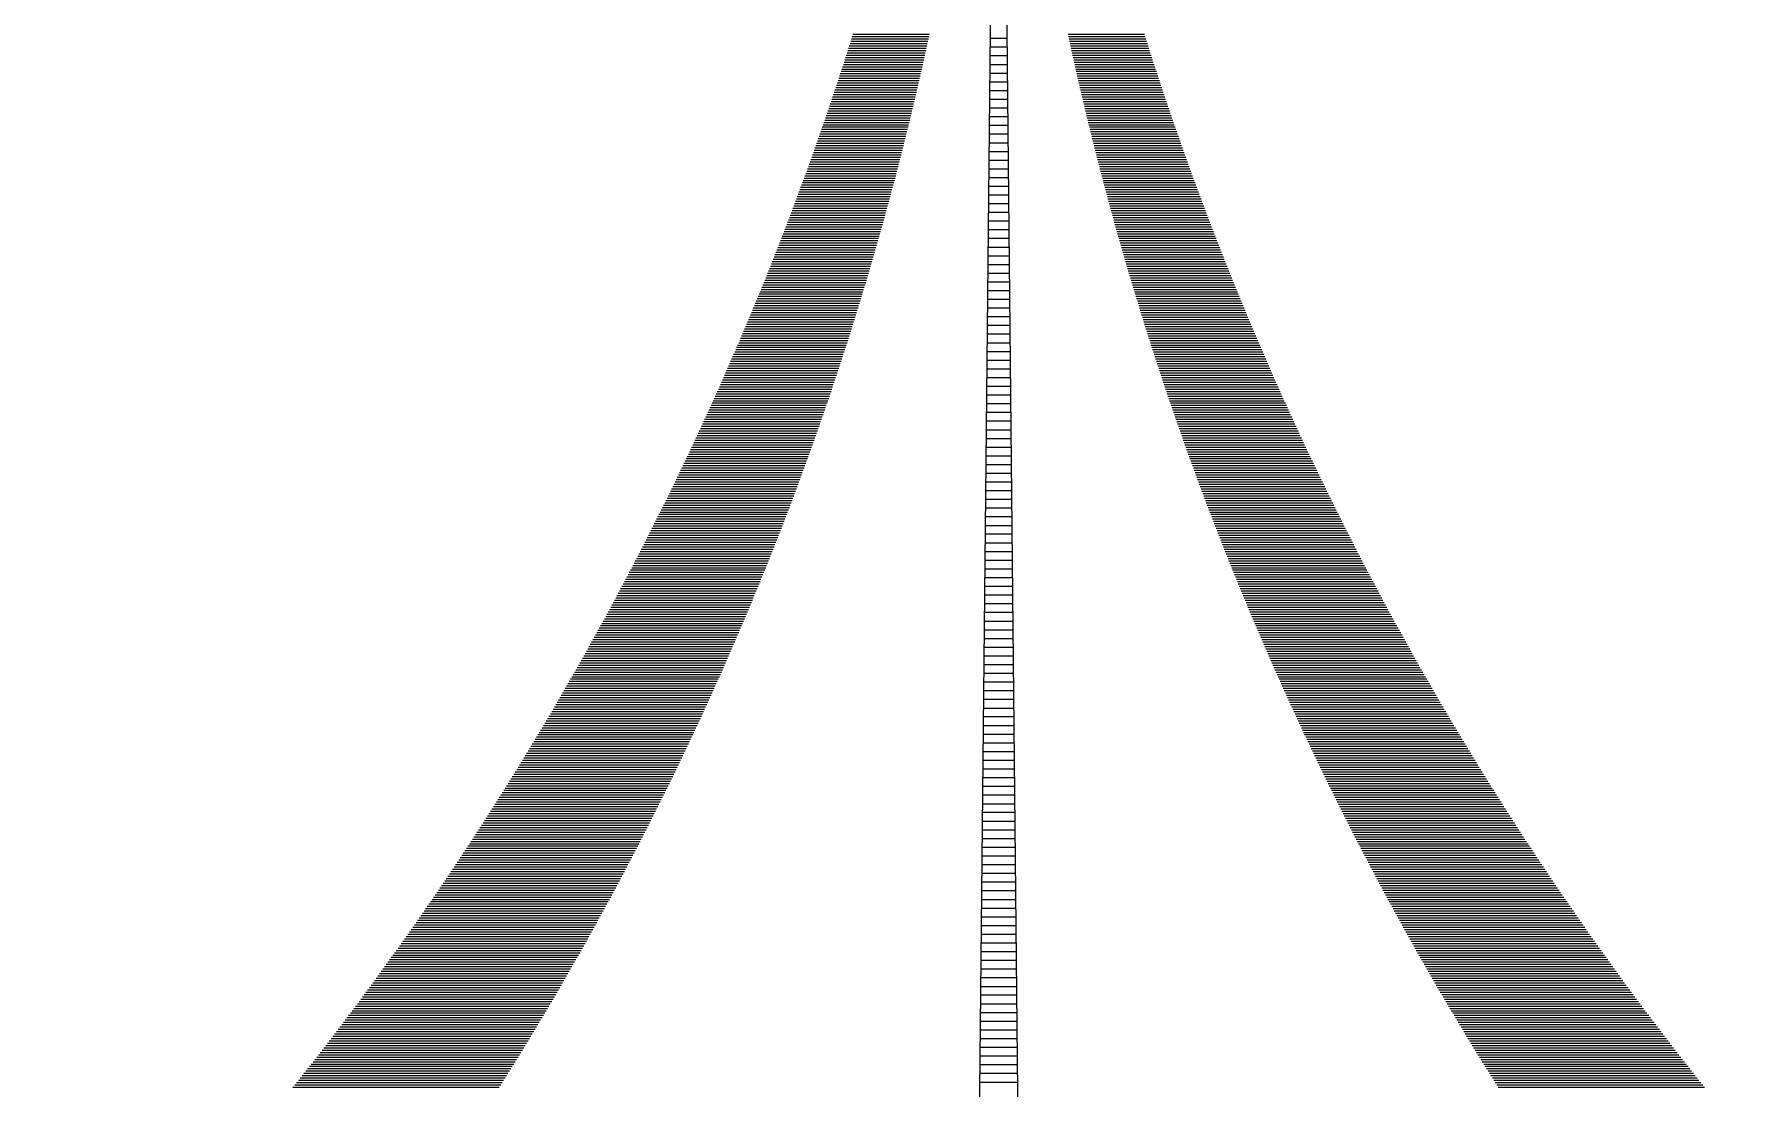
# Model space of a CAD drawing. Header units: metres. Extents: x 196582 to 208442, y 561446 to 572119.
# Drawn here: x 203968.77 to 203987.07, y 565715.09 to 565726.45 of the extents above; entities that cross this region are included whole.
import ezdxf

# ---------------------------------------------------------------- set-up
doc = ezdxf.new("R2010")
doc.units = ezdxf.units.M
doc.header["$MEASUREMENT"] = 0
doc.layers.add('M1202', color=7, linetype='Continuous')
picture_1 = doc.add_image_def('image1.ecw', size_in_pixel=(118525, 46520))

# ---------------------------------------------------------------- blocks, each defined once
blk = doc.blocks.new('*X69')
at = {"color": 0}
for p, q in [((-19.742, -133.925), (-18.918, -133.925)), ((-19.736, -133.95), (-18.911, -133.95)), ((-19.731, -133.975), (-18.903, -133.975)), ((-19.725, -134), (-18.895, -134)), ((-19.72, -134.025), (-18.887, -134.025)), ((-19.715, -134.05), (-18.879, -134.05)), ((-19.709, -134.075), (-18.871, -134.075)), ((-19.704, -134.1), (-18.863, -134.1)), ((-19.698, -134.125), (-18.855, -134.125)), ((-19.692, -134.15), (-18.847, -134.15)), ((-19.687, -134.175), (-18.839, -134.175)), ((-19.681, -134.2), (-18.831, -134.2)), ((-19.676, -134.225), (-18.823, -134.225)), ((-19.67, -134.25), (-18.815, -134.25)), ((-19.665, -134.275), (-18.807, -134.275)), ((-19.659, -134.3), (-18.798, -134.3)), ((-19.653, -134.325), (-18.79, -134.325)), ((-19.648, -134.35), (-18.782, -134.35)), ((-19.642, -134.375), (-18.774, -134.375)), ((-19.636, -134.4), (-18.766, -134.4)), ((-19.63, -134.425), (-18.757, -134.425)), ((-19.625, -134.45), (-18.749, -134.45)), ((-19.619, -134.475), (-18.741, -134.475)), ((-19.613, -134.5), (-18.732, -134.5)), ((-19.607, -134.525), (-18.724, -134.525)), ((-19.601, -134.55), (-18.716, -134.55)), ((-19.595, -134.575), (-18.707, -134.575)), ((-19.59, -134.6), (-18.699, -134.6)), ((-19.584, -134.625), (-18.691, -134.625)), ((-19.578, -134.65), (-18.682, -134.65)), ((-19.572, -134.675), (-18.674, -134.675)), ((-19.566, -134.7), (-18.665, -134.7)), ((-19.56, -134.725), (-18.657, -134.725)), ((-19.554, -134.75), (-18.648, -134.75)), ((-19.548, -134.775), (-18.64, -134.775)), ((-19.542, -134.8), (-18.631, -134.8)), ((-19.536, -134.825), (-18.622, -134.825)), ((-19.53, -134.85), (-18.614, -134.85)), ((-19.524, -134.875), (-18.605, -134.875)), ((-19.518, -134.9), (-18.597, -134.9)), ((-19.511, -134.925), (-18.588, -134.925)), ((-19.505, -134.95), (-18.579, -134.95)), ((-19.499, -134.975), (-18.571, -134.975)), ((-19.493, -135), (-18.562, -135)), ((-19.487, -135.025), (-18.553, -135.025)), ((-19.48, -135.05), (-18.544, -135.05)), ((-19.474, -135.075), (-18.535, -135.075)), ((-19.468, -135.1), (-18.527, -135.1)), ((-19.462, -135.125), (-18.518, -135.125)), ((-19.455, -135.15), (-18.509, -135.15)), ((-19.449, -135.175), (-18.5, -135.175)), ((-19.443, -135.2), (-18.491, -135.2)), ((-19.436, -135.225), (-18.482, -135.225)), ((-19.43, -135.25), (-18.473, -135.25)), ((-19.424, -135.275), (-18.464, -135.275)), ((-19.417, -135.3), (-18.455, -135.3)), ((-19.411, -135.325), (-18.446, -135.325)), ((-19.404, -135.35), (-18.437, -135.35)), ((-19.398, -135.375), (-18.428, -135.375)), ((-19.391, -135.4), (-18.419, -135.4)), ((-19.385, -135.425), (-18.41, -135.425)), ((-19.378, -135.45), (-18.401, -135.45)), ((-19.372, -135.475), (-18.392, -135.475)), ((-19.365, -135.5), (-18.383, -135.5)), ((-19.358, -135.525), (-18.373, -135.525)), ((-19.352, -135.55), (-18.364, -135.55)), ((-19.345, -135.575), (-18.355, -135.575)), ((-19.338, -135.6), (-18.346, -135.6)), ((-19.332, -135.625), (-18.336, -135.625)), ((-19.325, -135.65), (-18.327, -135.65)), ((-19.318, -135.675), (-18.318, -135.675)), ((-19.312, -135.7), (-18.308, -135.7)), ((-19.305, -135.725), (-18.299, -135.725)), ((-19.298, -135.75), (-18.29, -135.75)), ((-19.291, -135.775), (-18.28, -135.775)), ((-19.284, -135.8), (-18.271, -135.8)), ((-19.278, -135.825), (-18.261, -135.825)), ((-19.271, -135.85), (-18.252, -135.85)), ((-19.264, -135.875), (-18.243, -135.875)), ((-19.257, -135.9), (-18.233, -135.9)), ((-19.25, -135.925), (-18.223, -135.925)), ((-19.243, -135.95), (-18.214, -135.95)), ((-19.236, -135.975), (-18.204, -135.975)), ((-19.229, -136), (-18.195, -136)), ((-19.222, -136.025), (-18.185, -136.025)), ((-19.215, -136.05), (-18.176, -136.05)), ((-19.208, -136.075), (-18.166, -136.075)), ((-19.201, -136.1), (-18.156, -136.1)), ((-19.194, -136.125), (-18.146, -136.125)), ((-19.187, -136.15), (-18.137, -136.15)), ((-19.18, -136.175), (-18.127, -136.175)), ((-19.173, -136.2), (-18.117, -136.2)), ((-19.165, -136.225), (-18.107, -136.225)), ((-19.158, -136.25), (-18.098, -136.25)), ((-19.151, -136.275), (-18.088, -136.275)), ((-19.144, -136.3), (-18.078, -136.3)), ((-19.137, -136.325), (-18.068, -136.325)), ((-19.129, -136.35), (-18.058, -136.35)), ((-19.122, -136.375), (-18.048, -136.375)), ((-19.115, -136.4), (-18.038, -136.4)), ((-19.107, -136.425), (-18.028, -136.425)), ((-19.1, -136.45), (-18.018, -136.45)), ((-19.093, -136.475), (-18.008, -136.475)), ((-19.085, -136.5), (-17.998, -136.5)), ((-19.078, -136.525), (-17.988, -136.525)), ((-19.07, -136.55), (-17.978, -136.55)), ((-19.063, -136.575), (-17.968, -136.575)), ((-19.056, -136.6), (-17.958, -136.6)), ((-19.048, -136.625), (-17.948, -136.625)), ((-19.041, -136.65), (-17.937, -136.65)), ((-19.033, -136.675), (-17.927, -136.675)), ((-19.026, -136.7), (-17.917, -136.7)), ((-19.018, -136.725), (-17.907, -136.725)), ((-19.01, -136.75), (-17.897, -136.75)), ((-19.003, -136.775), (-17.886, -136.775)), ((-18.995, -136.8), (-17.876, -136.8)), ((-18.987, -136.825), (-17.866, -136.825)), ((-18.98, -136.85), (-17.855, -136.85)), ((-18.972, -136.875), (-17.845, -136.875)), ((-18.964, -136.9), (-17.834, -136.9)), ((-18.957, -136.925), (-17.824, -136.925)), ((-18.949, -136.95), (-17.814, -136.95)), ((-18.941, -136.975), (-17.803, -136.975)), ((-18.933, -137), (-17.793, -137)), ((-18.926, -137.025), (-17.782, -137.025)), ((-18.918, -137.05), (-17.772, -137.05)), ((-18.91, -137.075), (-17.761, -137.075)), ((-18.902, -137.1), (-17.75, -137.1)), ((-18.894, -137.125), (-17.74, -137.125)), ((-18.886, -137.15), (-17.729, -137.15)), ((-18.878, -137.175), (-17.719, -137.175)), ((-18.87, -137.2), (-17.708, -137.2)), ((-18.862, -137.225), (-17.697, -137.225)), ((-18.854, -137.25), (-17.686, -137.25)), ((-18.846, -137.275), (-17.676, -137.275)), ((-18.838, -137.3), (-17.665, -137.3)), ((-18.83, -137.325), (-17.654, -137.325)), ((-18.822, -137.35), (-17.643, -137.35)), ((-18.814, -137.375), (-17.633, -137.375)), ((-18.806, -137.4), (-17.622, -137.4)), ((-18.798, -137.425), (-17.611, -137.425)), ((-18.79, -137.45), (-17.6, -137.45)), ((-18.781, -137.475), (-17.589, -137.475)), ((-18.773, -137.5), (-17.578, -137.5)), ((-18.765, -137.525), (-17.567, -137.525)), ((-18.757, -137.55), (-17.556, -137.55)), ((-18.748, -137.575), (-17.545, -137.575)), ((-18.74, -137.6), (-17.534, -137.6)), ((-18.732, -137.625), (-17.523, -137.625)), ((-18.724, -137.65), (-17.512, -137.65)), ((-18.715, -137.675), (-17.501, -137.675)), ((-18.707, -137.7), (-17.49, -137.7)), ((-18.698, -137.725), (-17.478, -137.725)), ((-18.69, -137.75), (-17.467, -137.75)), ((-18.682, -137.775), (-17.456, -137.775)), ((-18.673, -137.8), (-17.445, -137.8)), ((-18.665, -137.825), (-17.434, -137.825)), ((-18.656, -137.85), (-17.422, -137.85)), ((-18.648, -137.875), (-17.411, -137.875)), ((-18.639, -137.9), (-17.4, -137.9)), ((-18.631, -137.925), (-17.388, -137.925)), ((-18.622, -137.95), (-17.377, -137.95)), ((-18.613, -137.975), (-17.366, -137.975)), ((-18.605, -138), (-17.354, -138)), ((-18.596, -138.025), (-17.343, -138.025)), ((-18.587, -138.05), (-17.331, -138.05)), ((-18.579, -138.075), (-17.32, -138.075)), ((-18.57, -138.1), (-17.308, -138.1)), ((-18.561, -138.125), (-17.297, -138.125)), ((-18.553, -138.15), (-17.285, -138.15)), ((-18.544, -138.175), (-17.273, -138.175)), ((-18.535, -138.2), (-17.262, -138.2)), ((-18.526, -138.225), (-17.25, -138.225)), ((-18.517, -138.25), (-17.239, -138.25)), ((-18.508, -138.275), (-17.227, -138.275)), ((-18.5, -138.3), (-17.215, -138.3)), ((-18.491, -138.325), (-17.203, -138.325)), ((-18.482, -138.35), (-17.192, -138.35)), ((-18.473, -138.375), (-17.18, -138.375)), ((-18.464, -138.4), (-17.168, -138.4)), ((-18.455, -138.425), (-17.156, -138.425)), ((-18.446, -138.45), (-17.144, -138.45)), ((-18.437, -138.475), (-17.133, -138.475)), ((-18.428, -138.5), (-17.121, -138.5)), ((-18.419, -138.525), (-17.109, -138.525)), ((-18.41, -138.55), (-17.097, -138.55)), ((-18.4, -138.575), (-17.085, -138.575)), ((-18.391, -138.6), (-17.073, -138.6)), ((-18.382, -138.625), (-17.061, -138.625)), ((-18.373, -138.65), (-17.049, -138.65)), ((-18.364, -138.675), (-17.037, -138.675)), ((-18.355, -138.7), (-17.025, -138.7)), ((-18.345, -138.725), (-17.013, -138.725)), ((-18.336, -138.75), (-17, -138.75)), ((-18.327, -138.775), (-16.988, -138.775)), ((-18.317, -138.8), (-16.976, -138.8)), ((-18.308, -138.825), (-16.964, -138.825)), ((-18.299, -138.85), (-16.952, -138.85)), ((-18.289, -138.875), (-16.939, -138.875)), ((-18.28, -138.9), (-16.927, -138.9)), ((-18.271, -138.925), (-16.915, -138.925)), ((-18.261, -138.95), (-16.902, -138.95)), ((-18.252, -138.975), (-16.89, -138.975)), ((-18.242, -139), (-16.878, -139)), ((-18.233, -139.025), (-16.865, -139.025)), ((-18.223, -139.05), (-16.853, -139.05)), ((-18.214, -139.075), (-16.84, -139.075)), ((-18.204, -139.1), (-16.828, -139.1)), ((-18.194, -139.125), (-16.815, -139.125)), ((-18.185, -139.15), (-16.803, -139.15)), ((-18.175, -139.175), (-16.79, -139.175)), ((-18.166, -139.2), (-16.778, -139.2)), ((-18.156, -139.225), (-16.765, -139.225)), ((-18.146, -139.25), (-16.752, -139.25)), ((-18.136, -139.275), (-16.74, -139.275)), ((-18.127, -139.3), (-16.727, -139.3)), ((-18.117, -139.325), (-16.714, -139.325)), ((-18.107, -139.35), (-16.702, -139.35)), ((-18.097, -139.375), (-16.689, -139.375)), ((-18.087, -139.4), (-16.676, -139.4)), ((-18.078, -139.425), (-16.663, -139.425)), ((-18.068, -139.45), (-16.65, -139.45)), ((-18.058, -139.475), (-16.637, -139.475)), ((-18.048, -139.5), (-16.625, -139.5)), ((-18.038, -139.525), (-16.612, -139.525)), ((-18.028, -139.55), (-16.599, -139.55)), ((-18.018, -139.575), (-16.586, -139.575)), ((-18.008, -139.6), (-16.573, -139.6)), ((-17.998, -139.625), (-16.56, -139.625)), ((-17.988, -139.65), (-16.547, -139.65)), ((-17.978, -139.675), (-16.534, -139.675)), ((-17.968, -139.7), (-16.521, -139.7)), ((-17.958, -139.725), (-16.507, -139.725)), ((-17.947, -139.75), (-16.494, -139.75)), ((-17.937, -139.775), (-16.481, -139.775)), ((-17.927, -139.8), (-16.468, -139.8)), ((-17.917, -139.825), (-16.455, -139.825)), ((-17.907, -139.85), (-16.441, -139.85)), ((-17.896, -139.875), (-16.428, -139.875)), ((-17.886, -139.9), (-16.415, -139.9)), ((-17.876, -139.925), (-16.401, -139.925)), ((-17.865, -139.95), (-16.388, -139.95)), ((-17.855, -139.975), (-16.375, -139.975)), ((-17.845, -140), (-16.361, -140)), ((-17.834, -140.025), (-16.348, -140.025)), ((-17.824, -140.05), (-16.334, -140.05)), ((-17.813, -140.075), (-16.321, -140.075)), ((-17.803, -140.1), (-16.307, -140.1)), ((-17.792, -140.125), (-16.294, -140.125)), ((-17.782, -140.15), (-16.28, -140.15)), ((-17.771, -140.175), (-16.267, -140.175)), ((-17.761, -140.2), (-16.253, -140.2)), ((-17.75, -140.225), (-16.24, -140.225)), ((-17.74, -140.25), (-16.226, -140.25)), ((-17.729, -140.275), (-16.212, -140.275)), ((-17.718, -140.3), (-16.198, -140.3)), ((-17.708, -140.325), (-16.185, -140.325)), ((-17.697, -140.35), (-16.171, -140.35)), ((-17.686, -140.375), (-16.157, -140.375)), ((-17.676, -140.4), (-16.143, -140.4)), ((-17.665, -140.425), (-16.129, -140.425)), ((-17.654, -140.45), (-16.116, -140.45)), ((-17.643, -140.475), (-16.102, -140.475)), ((-17.632, -140.5), (-16.088, -140.5)), ((-17.622, -140.525), (-16.074, -140.525)), ((-17.611, -140.55), (-16.06, -140.55)), ((-17.6, -140.575), (-16.046, -140.575)), ((-17.589, -140.6), (-16.032, -140.6)), ((-17.578, -140.625), (-16.018, -140.625)), ((-17.567, -140.65), (-16.004, -140.65)), ((-17.556, -140.675), (-15.989, -140.675)), ((-17.545, -140.7), (-15.975, -140.7)), ((-17.534, -140.725), (-15.961, -140.725)), ((-17.523, -140.75), (-15.947, -140.75)), ((-17.512, -140.775), (-15.933, -140.775)), ((-17.501, -140.8), (-15.918, -140.8)), ((-17.489, -140.825), (-15.904, -140.825)), ((-17.478, -140.85), (-15.89, -140.85)), ((-17.467, -140.875), (-15.875, -140.875)), ((-17.456, -140.9), (-15.861, -140.9)), ((-17.445, -140.925), (-15.847, -140.925)), ((-17.433, -140.95), (-15.832, -140.95)), ((-17.422, -140.975), (-15.818, -140.975)), ((-17.411, -141), (-15.803, -141)), ((-17.399, -141.025), (-15.789, -141.025)), ((-17.388, -141.05), (-15.774, -141.05)), ((-17.377, -141.075), (-15.76, -141.075)), ((-17.365, -141.1), (-15.745, -141.1)), ((-17.354, -141.125), (-15.731, -141.125)), ((-17.343, -141.15), (-15.716, -141.15)), ((-17.331, -141.175), (-15.701, -141.175)), ((-17.32, -141.2), (-15.687, -141.2)), ((-17.308, -141.225), (-15.672, -141.225)), ((-17.296, -141.25), (-15.657, -141.25)), ((-17.285, -141.275), (-15.642, -141.275)), ((-17.273, -141.3), (-15.627, -141.3)), ((-17.262, -141.325), (-15.613, -141.325)), ((-17.25, -141.35), (-15.598, -141.35)), ((-17.238, -141.375), (-15.583, -141.375)), ((-17.227, -141.4), (-15.568, -141.4)), ((-17.215, -141.425), (-15.553, -141.425)), ((-17.203, -141.45), (-15.538, -141.45)), ((-17.192, -141.475), (-15.523, -141.475)), ((-17.18, -141.5), (-15.508, -141.5)), ((-17.168, -141.525), (-15.493, -141.525)), ((-17.156, -141.55), (-15.478, -141.55)), ((-17.144, -141.575), (-15.463, -141.575)), ((-17.132, -141.6), (-15.448, -141.6)), ((-17.121, -141.625), (-15.432, -141.625)), ((-17.109, -141.65), (-15.417, -141.65)), ((-17.097, -141.675), (-15.402, -141.675)), ((-17.085, -141.7), (-15.387, -141.7)), ((-17.073, -141.725), (-15.371, -141.725)), ((-17.061, -141.75), (-15.356, -141.75)), ((-17.049, -141.775), (-15.341, -141.775)), ((-17.037, -141.8), (-15.325, -141.8)), ((-17.024, -141.825), (-15.31, -141.825)), ((-17.012, -141.85), (-15.295, -141.85)), ((-17, -141.875), (-15.279, -141.875)), ((-16.988, -141.9), (-15.264, -141.9)), ((-16.976, -141.925), (-15.248, -141.925)), ((-16.964, -141.95), (-15.232, -141.95)), ((-16.951, -141.975), (-15.217, -141.975)), ((-16.939, -142), (-15.201, -142)), ((-16.927, -142.025), (-15.186, -142.025)), ((-16.915, -142.05), (-15.17, -142.05)), ((-16.902, -142.075), (-15.154, -142.075)), ((-16.89, -142.1), (-15.139, -142.1)), ((-16.877, -142.125), (-15.123, -142.125)), ((-16.865, -142.15), (-15.107, -142.15)), ((-16.853, -142.175), (-15.091, -142.175)), ((-16.84, -142.2), (-15.075, -142.2)), ((-16.828, -142.225), (-15.059, -142.225)), ((-16.815, -142.25), (-15.044, -142.25)), ((-16.803, -142.275), (-15.028, -142.275)), ((-16.79, -142.3), (-15.012, -142.3)), ((-16.777, -142.325), (-14.996, -142.325)), ((-16.765, -142.35), (-14.98, -142.35)), ((-16.752, -142.375), (-14.964, -142.375)), ((-16.739, -142.4), (-14.947, -142.4)), ((-16.727, -142.425), (-14.931, -142.425)), ((-16.714, -142.45), (-14.915, -142.45)), ((-16.701, -142.475), (-14.899, -142.475)), ((-16.689, -142.5), (-14.883, -142.5)), ((-16.676, -142.525), (-14.867, -142.525)), ((-16.663, -142.55), (-14.85, -142.55)), ((-16.65, -142.575), (-14.834, -142.575)), ((-16.637, -142.6), (-14.818, -142.6)), ((-16.624, -142.625), (-14.801, -142.625)), ((-16.611, -142.65), (-14.785, -142.65)), ((-16.598, -142.675), (-14.769, -142.675)), ((-16.586, -142.7), (-14.752, -142.7)), ((-16.573, -142.725), (-14.736, -142.725)), ((-16.56, -142.75), (-14.719, -142.75)), ((-16.546, -142.775), (-14.703, -142.775)), ((-16.533, -142.8), (-14.686, -142.8)), ((-16.52, -142.825), (-14.669, -142.825)), ((-16.507, -142.85), (-14.653, -142.85)), ((-16.494, -142.875), (-14.636, -142.875)), ((-16.481, -142.9), (-14.619, -142.9)), ((-16.468, -142.925), (-14.603, -142.925)), ((-16.454, -142.95), (-14.586, -142.95)), ((-16.441, -142.975), (-14.569, -142.975)), ((-16.428, -143), (-14.552, -143)), ((-16.415, -143.025), (-14.535, -143.025)), ((-16.401, -143.05), (-14.519, -143.05)), ((-16.388, -143.075), (-14.502, -143.075)), ((-16.375, -143.1), (-14.485, -143.1)), ((-16.361, -143.125), (-14.468, -143.125)), ((-16.348, -143.15), (-14.451, -143.15)), ((-16.334, -143.175), (-14.434, -143.175)), ((-16.321, -143.2), (-14.417, -143.2)), ((-16.307, -143.225), (-14.4, -143.225)), ((-16.294, -143.25), (-14.382, -143.25)), ((-16.28, -143.275), (-14.365, -143.275)), ((-16.267, -143.3), (-14.348, -143.3)), ((-16.253, -143.325), (-14.331, -143.325)), ((-16.239, -143.35), (-14.314, -143.35)), ((-16.226, -143.375), (-14.296, -143.375)), ((-16.212, -143.4), (-14.279, -143.4)), ((-16.198, -143.425), (-14.262, -143.425)), ((-16.184, -143.45), (-14.244, -143.45)), ((-16.171, -143.475), (-14.227, -143.475)), ((-16.157, -143.5), (-14.209, -143.5)), ((-16.143, -143.525), (-14.192, -143.525)), ((-16.129, -143.55), (-14.174, -143.55)), ((-16.115, -143.575), (-14.157, -143.575)), ((-16.101, -143.6), (-14.139, -143.6)), ((-16.087, -143.625), (-14.122, -143.625)), ((-16.073, -143.65), (-14.104, -143.65)), ((-16.059, -143.675), (-14.086, -143.675)), ((-16.045, -143.7), (-14.069, -143.7)), ((-16.031, -143.725), (-14.051, -143.725)), ((-16.017, -143.75), (-14.033, -143.75)), ((-16.003, -143.775), (-14.015, -143.775)), ((-15.989, -143.8), (-13.997, -143.8)), ((-15.975, -143.825), (-13.979, -143.825)), ((-15.961, -143.85), (-13.962, -143.85)), ((-15.947, -143.875), (-13.944, -143.875)), ((-15.932, -143.9), (-13.926, -143.9)), ((-15.918, -143.925), (-13.908, -143.925)), ((-15.904, -143.95), (-13.89, -143.95)), ((-15.889, -143.975), (-13.871, -143.975)), ((-15.875, -144), (-13.853, -144)), ((-15.861, -144.025), (-13.835, -144.025)), ((-15.846, -144.05), (-13.817, -144.05)), ((-15.832, -144.075), (-13.799, -144.075)), ((-15.817, -144.1), (-13.781, -144.1)), ((-15.803, -144.125), (-13.762, -144.125)), ((-15.788, -144.15), (-13.744, -144.15)), ((-15.774, -144.175), (-13.726, -144.175)), ((-15.759, -144.2), (-13.707, -144.2)), ((-15.745, -144.225), (-13.689, -144.225)), ((-15.73, -144.25), (-13.67, -144.25)), ((-15.715, -144.275), (-13.652, -144.275)), ((-15.701, -144.3), (-13.633, -144.3)), ((-15.686, -144.325), (-13.615, -144.325)), ((-15.671, -144.35), (-13.596, -144.35)), ((-15.657, -144.375), (-13.578, -144.375)), ((-15.642, -144.4), (-13.559, -144.4)), ((-15.627, -144.425), (-13.54, -144.425)), ((-15.612, -144.45), (-13.521, -144.45)), ((-15.597, -144.475), (-13.503, -144.475)), ((-15.582, -144.5), (-13.484, -144.5)), ((-15.567, -144.525), (-13.465, -144.525)), ((-15.553, -144.55), (-13.446, -144.55)), ((-15.538, -144.575), (-13.427, -144.575)), ((-15.523, -144.6), (-13.408, -144.6)), ((-15.507, -144.625), (-13.389, -144.625)), ((-15.492, -144.65), (-13.37, -144.65)), ((-15.477, -144.675), (-13.351, -144.675)), ((-15.462, -144.7), (-13.332, -144.7)), ((-15.447, -144.725), (-13.313, -144.725)), ((-15.432, -144.75), (-13.294, -144.75)), ((-15.417, -144.775), (-13.275, -144.775)), ((-15.401, -144.8), (-13.256, -144.8)), ((-15.386, -144.825), (-13.236, -144.825)), ((-15.371, -144.85), (-13.217, -144.85)), ((-15.355, -144.875), (-13.198, -144.875)), ((-15.34, -144.9), (-13.178, -144.9)), ((-15.325, -144.925), (-13.159, -144.925)), ((-15.309, -144.95), (-13.139, -144.95)), ((-15.294, -144.975), (-13.12, -144.975)), ((-15.278, -145), (-13.1, -145)), ((-15.263, -145.025), (-13.081, -145.025)), ((-15.247, -145.05), (-13.061, -145.05)), ((-15.232, -145.075), (-13.042, -145.075)), ((-15.216, -145.1), (-13.022, -145.1)), ((-15.201, -145.125), (-13.002, -145.125)), ((-15.185, -145.15), (-12.983, -145.15)), ((-15.169, -145.175), (-12.963, -145.175)), ((-15.154, -145.2), (-12.943, -145.2)), ((-15.138, -145.225), (-12.923, -145.225)), ((-15.122, -145.25), (-12.903, -145.25)), ((-15.106, -145.275), (-12.883, -145.275))]:
    blk.add_line(p, q, dxfattribs=at)
blk = doc.blocks.new('*X70')
at = {"color": 0}
for p, q in [((-22.083, -134), (-21.252, -134)), ((-22.075, -133.975), (-21.247, -133.975)), ((-22.067, -133.95), (-21.241, -133.95)), ((-22.059, -133.925), (-21.236, -133.925)), ((-22.147, -134.2), (-21.296, -134.2)), ((-22.139, -134.175), (-21.291, -134.175)), ((-22.131, -134.15), (-21.285, -134.15)), ((-22.123, -134.125), (-21.28, -134.125)), ((-22.115, -134.1), (-21.274, -134.1)), ((-22.107, -134.075), (-21.269, -134.075)), ((-22.099, -134.05), (-21.263, -134.05)), ((-22.091, -134.025), (-21.258, -134.025)), ((-22.204, -134.375), (-21.336, -134.375)), ((-22.196, -134.35), (-21.33, -134.35)), ((-22.187, -134.325), (-21.324, -134.325)), ((-22.179, -134.3), (-21.319, -134.3)), ((-22.171, -134.275), (-21.313, -134.275)), ((-22.163, -134.25), (-21.307, -134.25)), ((-22.155, -134.225), (-21.302, -134.225)), ((-22.262, -134.55), (-21.376, -134.55)), ((-22.253, -134.525), (-21.37, -134.525)), ((-22.245, -134.5), (-21.365, -134.5)), ((-22.237, -134.475), (-21.359, -134.475)), ((-22.228, -134.45), (-21.353, -134.45)), ((-22.22, -134.425), (-21.347, -134.425)), ((-22.212, -134.4), (-21.341, -134.4)), ((-22.329, -134.75), (-21.424, -134.75)), ((-22.321, -134.725), (-21.418, -134.725)), ((-22.312, -134.7), (-21.412, -134.7)), ((-22.304, -134.675), (-21.406, -134.675)), ((-22.295, -134.65), (-21.4, -134.65)), ((-22.287, -134.625), (-21.394, -134.625)), ((-22.279, -134.6), (-21.388, -134.6)), ((-22.27, -134.575), (-21.382, -134.575)), ((-22.39, -134.925), (-21.466, -134.925)), ((-22.381, -134.9), (-21.46, -134.9)), ((-22.372, -134.875), (-21.454, -134.875)), ((-22.364, -134.85), (-21.448, -134.85)), ((-22.355, -134.825), (-21.442, -134.825)), ((-22.347, -134.8), (-21.436, -134.8)), ((-22.338, -134.775), (-21.43, -134.775)), ((-22.451, -135.1), (-21.51, -135.1)), ((-22.442, -135.075), (-21.503, -135.075)), ((-22.433, -135.05), (-21.497, -135.05)), ((-22.425, -135.025), (-21.491, -135.025)), ((-22.416, -135), (-21.485, -135)), ((-22.407, -134.975), (-21.478, -134.975)), ((-22.398, -134.95), (-21.472, -134.95)), ((-22.522, -135.3), (-21.56, -135.3)), ((-22.513, -135.275), (-21.554, -135.275)), ((-22.504, -135.25), (-21.548, -135.25)), ((-22.495, -135.225), (-21.541, -135.225)), ((-22.486, -135.2), (-21.535, -135.2)), ((-22.478, -135.175), (-21.529, -135.175)), ((-22.469, -135.15), (-21.522, -135.15)), ((-22.46, -135.125), (-21.516, -135.125)), ((-22.586, -135.475), (-21.606, -135.475)), ((-22.577, -135.45), (-21.599, -135.45)), ((-22.568, -135.425), (-21.593, -135.425)), ((-22.558, -135.4), (-21.586, -135.4)), ((-22.549, -135.375), (-21.58, -135.375)), ((-22.54, -135.35), (-21.573, -135.35)), ((-22.531, -135.325), (-21.567, -135.325)), ((-22.65, -135.65), (-21.653, -135.65)), ((-22.641, -135.625), (-21.646, -135.625)), ((-22.632, -135.6), (-21.639, -135.6)), ((-22.623, -135.575), (-21.632, -135.575)), ((-22.613, -135.55), (-21.626, -135.55)), ((-22.604, -135.525), (-21.619, -135.525)), ((-22.595, -135.5), (-21.613, -135.5)), ((-22.726, -135.85), (-21.707, -135.85)), ((-22.716, -135.825), (-21.7, -135.825)), ((-22.707, -135.8), (-21.693, -135.8)), ((-22.697, -135.775), (-21.686, -135.775)), ((-22.688, -135.75), (-21.68, -135.75)), ((-22.678, -135.725), (-21.673, -135.725)), ((-22.669, -135.7), (-21.666, -135.7)), ((-22.66, -135.675), (-21.659, -135.675)), ((-22.792, -136.025), (-21.755, -136.025)), ((-22.783, -136), (-21.748, -136)), ((-22.773, -135.975), (-21.741, -135.975)), ((-22.764, -135.95), (-21.734, -135.95)), ((-22.754, -135.925), (-21.728, -135.925)), ((-22.745, -135.9), (-21.721, -135.9)), ((-22.735, -135.875), (-21.714, -135.875)), ((-22.86, -136.2), (-21.805, -136.2)), ((-22.851, -136.175), (-21.798, -136.175)), ((-22.841, -136.15), (-21.791, -136.15)), ((-22.831, -136.125), (-21.784, -136.125)), ((-22.821, -136.1), (-21.777, -136.1)), ((-22.812, -136.075), (-21.769, -136.075)), ((-22.802, -136.05), (-21.762, -136.05)), ((-22.929, -136.375), (-21.856, -136.375)), ((-22.919, -136.35), (-21.848, -136.35)), ((-22.91, -136.325), (-21.841, -136.325)), ((-22.9, -136.3), (-21.834, -136.3)), ((-22.89, -136.275), (-21.827, -136.275)), ((-22.88, -136.25), (-21.819, -136.25)), ((-22.87, -136.225), (-21.812, -136.225)), ((-23.01, -136.575), (-21.915, -136.575)), ((-23, -136.55), (-21.907, -136.55)), ((-22.989, -136.525), (-21.9, -136.525)), ((-22.979, -136.5), (-21.892, -136.5)), ((-22.969, -136.475), (-21.885, -136.475)), ((-22.959, -136.45), (-21.878, -136.45)), ((-22.949, -136.425), (-21.87, -136.425)), ((-22.939, -136.4), (-21.863, -136.4)), ((-23.081, -136.75), (-21.967, -136.75)), ((-23.071, -136.725), (-21.96, -136.725)), ((-23.061, -136.7), (-21.952, -136.7)), ((-23.05, -136.675), (-21.945, -136.675)), ((-23.04, -136.65), (-21.937, -136.65)), ((-23.03, -136.625), (-21.929, -136.625)), ((-23.02, -136.6), (-21.922, -136.6)), ((-23.154, -136.925), (-22.021, -136.925)), ((-23.143, -136.9), (-22.013, -136.9)), ((-23.133, -136.875), (-22.005, -136.875)), ((-23.122, -136.85), (-21.998, -136.85)), ((-23.112, -136.825), (-21.99, -136.825)), ((-23.102, -136.8), (-21.982, -136.8)), ((-23.091, -136.775), (-21.975, -136.775)), ((-23.238, -137.125), (-22.083, -137.125)), ((-23.227, -137.1), (-22.076, -137.1)), ((-23.217, -137.075), (-22.068, -137.075)), ((-23.206, -137.05), (-22.06, -137.05)), ((-23.195, -137.025), (-22.052, -137.025)), ((-23.185, -137), (-22.044, -137)), ((-23.174, -136.975), (-22.036, -136.975)), ((-23.164, -136.95), (-22.029, -136.95)), ((-23.313, -137.3), (-22.139, -137.3)), ((-23.302, -137.275), (-22.131, -137.275)), ((-23.291, -137.25), (-22.123, -137.25)), ((-23.28, -137.225), (-22.115, -137.225)), ((-23.27, -137.2), (-22.107, -137.2)), ((-23.259, -137.175), (-22.099, -137.175)), ((-23.248, -137.15), (-22.091, -137.15)), ((-23.389, -137.475), (-22.196, -137.475)), ((-23.378, -137.45), (-22.188, -137.45)), ((-23.367, -137.425), (-22.18, -137.425)), ((-23.356, -137.4), (-22.172, -137.4)), ((-23.345, -137.375), (-22.164, -137.375)), ((-23.334, -137.35), (-22.155, -137.35)), ((-23.323, -137.325), (-22.147, -137.325)), ((-23.477, -137.675), (-22.262, -137.675)), ((-23.466, -137.65), (-22.254, -137.65)), ((-23.455, -137.625), (-22.246, -137.625)), ((-23.444, -137.6), (-22.237, -137.6)), ((-23.433, -137.575), (-22.229, -137.575)), ((-23.422, -137.55), (-22.221, -137.55)), ((-23.411, -137.525), (-22.213, -137.525)), ((-23.4, -137.5), (-22.204, -137.5)), ((-23.555, -137.85), (-22.321, -137.85)), ((-23.544, -137.825), (-22.313, -137.825)), ((-23.533, -137.8), (-22.304, -137.8)), ((-23.522, -137.775), (-22.296, -137.775)), ((-23.51, -137.75), (-22.288, -137.75)), ((-23.499, -137.725), (-22.279, -137.725)), ((-23.488, -137.7), (-22.271, -137.7)), ((-23.635, -138.025), (-22.382, -138.025)), ((-23.623, -138), (-22.373, -138)), ((-23.612, -137.975), (-22.364, -137.975)), ((-23.601, -137.95), (-22.356, -137.95)), ((-23.589, -137.925), (-22.347, -137.925)), ((-23.578, -137.9), (-22.338, -137.9)), ((-23.567, -137.875), (-22.33, -137.875)), ((-23.727, -138.225), (-22.451, -138.225)), ((-23.716, -138.2), (-22.443, -138.2)), ((-23.704, -138.175), (-22.434, -138.175)), ((-23.692, -138.15), (-22.425, -138.15)), ((-23.681, -138.125), (-22.416, -138.125)), ((-23.669, -138.1), (-22.408, -138.1)), ((-23.658, -138.075), (-22.399, -138.075)), ((-23.646, -138.05), (-22.39, -138.05)), ((-23.809, -138.4), (-22.514, -138.4)), ((-23.798, -138.375), (-22.505, -138.375)), ((-23.786, -138.35), (-22.496, -138.35)), ((-23.774, -138.325), (-22.487, -138.325)), ((-23.762, -138.3), (-22.478, -138.3)), ((-23.751, -138.275), (-22.469, -138.275)), ((-23.739, -138.25), (-22.46, -138.25)), ((-23.893, -138.575), (-22.577, -138.575)), ((-23.881, -138.55), (-22.568, -138.55)), ((-23.869, -138.525), (-22.559, -138.525)), ((-23.857, -138.5), (-22.55, -138.5)), ((-23.845, -138.475), (-22.541, -138.475)), ((-23.833, -138.45), (-22.532, -138.45)), ((-23.821, -138.425), (-22.523, -138.425)), ((-23.989, -138.775), (-22.651, -138.775)), ((-23.977, -138.75), (-22.642, -138.75)), ((-23.965, -138.725), (-22.632, -138.725)), ((-23.953, -138.7), (-22.623, -138.7)), ((-23.941, -138.675), (-22.614, -138.675)), ((-23.929, -138.65), (-22.605, -138.65)), ((-23.917, -138.625), (-22.595, -138.625)), ((-23.905, -138.6), (-22.586, -138.6)), ((-24.075, -138.95), (-22.716, -138.95)), ((-24.063, -138.925), (-22.707, -138.925)), ((-24.051, -138.9), (-22.698, -138.9)), ((-24.038, -138.875), (-22.688, -138.875)), ((-24.026, -138.85), (-22.679, -138.85)), ((-24.014, -138.825), (-22.669, -138.825)), ((-24.002, -138.8), (-22.66, -138.8)), ((-24.162, -139.125), (-22.783, -139.125)), ((-24.15, -139.1), (-22.774, -139.1)), ((-24.137, -139.075), (-22.764, -139.075)), ((-24.125, -139.05), (-22.754, -139.05)), ((-24.112, -139.025), (-22.745, -139.025)), ((-24.1, -139), (-22.735, -139)), ((-24.088, -138.975), (-22.726, -138.975)), ((-24.263, -139.325), (-22.861, -139.325)), ((-24.251, -139.3), (-22.851, -139.3)), ((-24.238, -139.275), (-22.841, -139.275)), ((-24.225, -139.25), (-22.831, -139.25)), ((-24.213, -139.225), (-22.822, -139.225)), ((-24.2, -139.2), (-22.812, -139.2)), ((-24.187, -139.175), (-22.802, -139.175)), ((-24.175, -139.15), (-22.793, -139.15)), ((-24.353, -139.5), (-22.93, -139.5)), ((-24.34, -139.475), (-22.92, -139.475)), ((-24.327, -139.45), (-22.91, -139.45)), ((-24.314, -139.425), (-22.9, -139.425)), ((-24.302, -139.4), (-22.89, -139.4)), ((-24.289, -139.375), (-22.88, -139.375)), ((-24.276, -139.35), (-22.87, -139.35)), ((-24.444, -139.675), (-23, -139.675)), ((-24.431, -139.65), (-22.99, -139.65)), ((-24.418, -139.625), (-22.98, -139.625)), ((-24.405, -139.6), (-22.97, -139.6)), ((-24.392, -139.575), (-22.96, -139.575)), ((-24.379, -139.55), (-22.95, -139.55)), ((-24.366, -139.525), (-22.94, -139.525)), ((-24.549, -139.875), (-23.081, -139.875)), ((-24.536, -139.85), (-23.071, -139.85)), ((-24.523, -139.825), (-23.061, -139.825)), ((-24.51, -139.8), (-23.051, -139.8)), ((-24.497, -139.775), (-23.04, -139.775)), ((-24.483, -139.75), (-23.03, -139.75)), ((-24.47, -139.725), (-23.02, -139.725)), ((-24.457, -139.7), (-23.01, -139.7)), ((-24.643, -140.05), (-23.154, -140.05)), ((-24.63, -140.025), (-23.143, -140.025)), ((-24.616, -140), (-23.133, -140)), ((-24.603, -139.975), (-23.123, -139.975)), ((-24.589, -139.95), (-23.112, -139.95)), ((-24.576, -139.925), (-23.102, -139.925)), ((-24.563, -139.9), (-23.092, -139.9)), ((-24.738, -140.225), (-23.227, -140.225)), ((-24.724, -140.2), (-23.217, -140.2)), ((-24.711, -140.175), (-23.206, -140.175)), ((-24.697, -140.15), (-23.196, -140.15)), ((-24.684, -140.125), (-23.185, -140.125)), ((-24.67, -140.1), (-23.175, -140.1)), ((-24.657, -140.075), (-23.164, -140.075)), ((-24.848, -140.425), (-23.313, -140.425)), ((-24.834, -140.4), (-23.302, -140.4)), ((-24.82, -140.375), (-23.291, -140.375)), ((-24.807, -140.35), (-23.281, -140.35)), ((-24.793, -140.325), (-23.27, -140.325)), ((-24.779, -140.3), (-23.259, -140.3)), ((-24.765, -140.275), (-23.249, -140.275)), ((-24.752, -140.25), (-23.238, -140.25)), ((-24.946, -140.6), (-23.389, -140.6)), ((-24.932, -140.575), (-23.378, -140.575)), ((-24.918, -140.55), (-23.367, -140.55)), ((-24.904, -140.525), (-23.356, -140.525)), ((-24.89, -140.5), (-23.345, -140.5)), ((-24.876, -140.475), (-23.334, -140.475)), ((-24.862, -140.45), (-23.324, -140.45)), ((-25.045, -140.775), (-23.466, -140.775)), ((-25.031, -140.75), (-23.455, -140.75)), ((-25.016, -140.725), (-23.444, -140.725)), ((-25.002, -140.7), (-23.433, -140.7)), ((-24.988, -140.675), (-23.422, -140.675)), ((-24.974, -140.65), (-23.411, -140.65)), ((-24.96, -140.625), (-23.4, -140.625)), ((-25.16, -140.975), (-23.555, -140.975)), ((-25.145, -140.95), (-23.544, -140.95)), ((-25.131, -140.925), (-23.533, -140.925)), ((-25.116, -140.9), (-23.522, -140.9)), ((-25.102, -140.875), (-23.511, -140.875)), ((-25.088, -140.85), (-23.499, -140.85)), ((-25.073, -140.825), (-23.488, -140.825)), ((-25.059, -140.8), (-23.477, -140.8)), ((-25.262, -141.15), (-23.635, -141.15)), ((-25.247, -141.125), (-23.624, -141.125)), ((-25.232, -141.1), (-23.612, -141.1)), ((-25.218, -141.075), (-23.601, -141.075)), ((-25.203, -141.05), (-23.589, -141.05)), ((-25.189, -141.025), (-23.578, -141.025)), ((-25.174, -141), (-23.567, -141)), ((-25.365, -141.325), (-23.716, -141.325)), ((-25.35, -141.3), (-23.704, -141.3)), ((-25.335, -141.275), (-23.693, -141.275)), ((-25.32, -141.25), (-23.681, -141.25)), ((-25.306, -141.225), (-23.67, -141.225)), ((-25.291, -141.2), (-23.658, -141.2)), ((-25.276, -141.175), (-23.647, -141.175)), ((-25.485, -141.525), (-23.81, -141.525)), ((-25.47, -141.5), (-23.798, -141.5)), ((-25.455, -141.475), (-23.786, -141.475)), ((-25.44, -141.45), (-23.774, -141.45)), ((-25.425, -141.425), (-23.763, -141.425)), ((-25.41, -141.4), (-23.751, -141.4)), ((-25.395, -141.375), (-23.739, -141.375)), ((-25.38, -141.35), (-23.727, -141.35)), ((-25.591, -141.7), (-23.893, -141.7)), ((-25.576, -141.675), (-23.881, -141.675)), ((-25.56, -141.65), (-23.869, -141.65)), ((-25.545, -141.625), (-23.857, -141.625)), ((-25.53, -141.6), (-23.845, -141.6)), ((-25.515, -141.575), (-23.833, -141.575)), ((-25.5, -141.55), (-23.821, -141.55)), ((-25.699, -141.875), (-23.977, -141.875)), ((-25.683, -141.85), (-23.965, -141.85)), ((-25.668, -141.825), (-23.953, -141.825)), ((-25.652, -141.8), (-23.941, -141.8)), ((-25.637, -141.775), (-23.929, -141.775)), ((-25.622, -141.75), (-23.917, -141.75)), ((-25.606, -141.725), (-23.905, -141.725)), ((-25.823, -142.075), (-24.075, -142.075)), ((-25.808, -142.05), (-24.063, -142.05)), ((-25.792, -142.025), (-24.051, -142.025)), ((-25.776, -142), (-24.038, -142)), ((-25.761, -141.975), (-24.026, -141.975)), ((-25.745, -141.95), (-24.014, -141.95)), ((-25.73, -141.925), (-24.002, -141.925)), ((-25.714, -141.9), (-23.99, -141.9)), ((-25.934, -142.25), (-24.162, -142.25)), ((-25.918, -142.225), (-24.15, -142.225)), ((-25.902, -142.2), (-24.137, -142.2)), ((-25.886, -142.175), (-24.125, -142.175)), ((-25.871, -142.15), (-24.113, -142.15)), ((-25.855, -142.125), (-24.1, -142.125)), ((-25.839, -142.1), (-24.088, -142.1)), ((-26.046, -142.425), (-24.251, -142.425)), ((-26.03, -142.4), (-24.238, -142.4)), ((-26.014, -142.375), (-24.225, -142.375)), ((-25.998, -142.35), (-24.213, -142.35)), ((-25.982, -142.325), (-24.2, -142.325)), ((-25.966, -142.3), (-24.188, -142.3)), ((-25.95, -142.275), (-24.175, -142.275)), ((-26.16, -142.6), (-24.34, -142.6)), ((-26.144, -142.575), (-24.327, -142.575)), ((-26.127, -142.55), (-24.315, -142.55)), ((-26.111, -142.525), (-24.302, -142.525)), ((-26.095, -142.5), (-24.289, -142.5)), ((-26.079, -142.475), (-24.276, -142.475)), ((-26.062, -142.45), (-24.264, -142.45)), ((-26.292, -142.8), (-24.444, -142.8)), ((-26.275, -142.775), (-24.431, -142.775)), ((-26.258, -142.75), (-24.418, -142.75)), ((-26.242, -142.725), (-24.405, -142.725)), ((-26.225, -142.7), (-24.392, -142.7)), ((-26.209, -142.675), (-24.379, -142.675)), ((-26.193, -142.65), (-24.366, -142.65)), ((-26.176, -142.625), (-24.353, -142.625)), ((-26.408, -142.975), (-24.536, -142.975)), ((-26.392, -142.95), (-24.523, -142.95)), ((-26.375, -142.925), (-24.51, -142.925)), ((-26.358, -142.9), (-24.497, -142.9)), ((-26.341, -142.875), (-24.484, -142.875)), ((-26.325, -142.85), (-24.47, -142.85)), ((-26.308, -142.825), (-24.457, -142.825)), ((-26.527, -143.15), (-24.63, -143.15)), ((-26.51, -143.125), (-24.616, -143.125)), ((-26.493, -143.1), (-24.603, -143.1)), ((-26.476, -143.075), (-24.59, -143.075)), ((-26.459, -143.05), (-24.576, -143.05)), ((-26.442, -143.025), (-24.563, -143.025)), ((-26.425, -143), (-24.55, -143)), ((-26.664, -143.35), (-24.738, -143.35)), ((-26.647, -143.325), (-24.725, -143.325)), ((-26.63, -143.3), (-24.711, -143.3)), ((-26.612, -143.275), (-24.697, -143.275)), ((-26.595, -143.25), (-24.684, -143.25)), ((-26.578, -143.225), (-24.67, -143.225)), ((-26.561, -143.2), (-24.657, -143.2)), ((-26.544, -143.175), (-24.643, -143.175)), ((-26.786, -143.525), (-24.835, -143.525)), ((-26.768, -143.5), (-24.821, -143.5)), ((-26.751, -143.475), (-24.807, -143.475)), ((-26.733, -143.45), (-24.793, -143.45)), ((-26.716, -143.425), (-24.779, -143.425)), ((-26.699, -143.4), (-24.766, -143.4)), ((-26.681, -143.375), (-24.752, -143.375)), ((-26.909, -143.7), (-24.932, -143.7)), ((-26.891, -143.675), (-24.918, -143.675)), ((-26.874, -143.65), (-24.904, -143.65)), ((-26.856, -143.625), (-24.89, -143.625)), ((-26.838, -143.6), (-24.876, -143.6)), ((-26.821, -143.575), (-24.862, -143.575)), ((-26.803, -143.55), (-24.848, -143.55)), ((-27.052, -143.9), (-25.045, -143.9)), ((-27.034, -143.875), (-25.031, -143.875)), ((-27.016, -143.85), (-25.017, -143.85)), ((-26.998, -143.825), (-25.003, -143.825)), ((-26.98, -143.8), (-24.988, -143.8)), ((-26.962, -143.775), (-24.974, -143.775)), ((-26.945, -143.75), (-24.96, -143.75)), ((-26.927, -143.725), (-24.946, -143.725)), ((-27.179, -144.075), (-25.146, -144.075)), ((-27.161, -144.05), (-25.131, -144.05)), ((-27.142, -144.025), (-25.117, -144.025)), ((-27.124, -144), (-25.102, -144)), ((-27.106, -143.975), (-25.088, -143.975)), ((-27.088, -143.95), (-25.074, -143.95)), ((-27.07, -143.925), (-25.06, -143.925)), ((-27.307, -144.25), (-25.247, -144.25)), ((-27.289, -144.225), (-25.233, -144.225)), ((-27.27, -144.2), (-25.218, -144.2)), ((-27.252, -144.175), (-25.204, -144.175)), ((-27.234, -144.15), (-25.189, -144.15)), ((-27.215, -144.125), (-25.175, -144.125)), ((-27.197, -144.1), (-25.16, -144.1)), ((-27.456, -144.45), (-25.365, -144.45)), ((-27.437, -144.425), (-25.351, -144.425)), ((-27.419, -144.4), (-25.336, -144.4)), ((-27.4, -144.375), (-25.321, -144.375)), ((-27.381, -144.35), (-25.306, -144.35)), ((-27.363, -144.325), (-25.291, -144.325)), ((-27.344, -144.3), (-25.277, -144.3)), ((-27.326, -144.275), (-25.262, -144.275)), ((-27.588, -144.625), (-25.47, -144.625)), ((-27.569, -144.6), (-25.455, -144.6)), ((-27.55, -144.575), (-25.44, -144.575)), ((-27.531, -144.55), (-25.425, -144.55)), ((-27.512, -144.525), (-25.41, -144.525)), ((-27.494, -144.5), (-25.395, -144.5)), ((-27.475, -144.475), (-25.38, -144.475)), ((-27.722, -144.8), (-25.576, -144.8)), ((-27.703, -144.775), (-25.561, -144.775)), ((-27.684, -144.75), (-25.546, -144.75)), ((-27.664, -144.725), (-25.531, -144.725)), ((-27.645, -144.7), (-25.515, -144.7)), ((-27.626, -144.675), (-25.5, -144.675)), ((-27.607, -144.65), (-25.485, -144.65)), ((-27.877, -145), (-25.699, -145)), ((-27.858, -144.975), (-25.684, -144.975)), ((-27.838, -144.95), (-25.668, -144.95)), ((-27.819, -144.925), (-25.653, -144.925)), ((-27.799, -144.9), (-25.637, -144.9)), ((-27.78, -144.875), (-25.622, -144.875)), ((-27.761, -144.85), (-25.607, -144.85)), ((-27.741, -144.825), (-25.591, -144.825)), ((-28.015, -145.175), (-25.808, -145.175)), ((-27.995, -145.15), (-25.793, -145.15)), ((-27.975, -145.125), (-25.777, -145.125)), ((-27.955, -145.1), (-25.761, -145.1)), ((-27.936, -145.075), (-25.746, -145.075)), ((-27.916, -145.05), (-25.73, -145.05)), ((-27.897, -145.025), (-25.715, -145.025)), ((-28.094, -145.275), (-25.871, -145.275)), ((-28.074, -145.25), (-25.855, -145.25)), ((-28.054, -145.225), (-25.84, -145.225)), ((-28.035, -145.2), (-25.824, -145.2))]:
    blk.add_line(p, q, dxfattribs=at)
blk = doc.blocks.new('*X71')
at = {"color": 0}
for p, q in [((-20.579, -133.969), (-20.398, -133.969)), ((-20.581, -134.156), (-20.396, -134.156)), ((-20.58, -134.062), (-20.397, -134.062)), ((-20.583, -134.344), (-20.394, -134.344)), ((-20.582, -134.25), (-20.395, -134.25)), ((-20.585, -134.531), (-20.392, -134.531)), ((-20.584, -134.438), (-20.393, -134.438)), ((-20.587, -134.719), (-20.39, -134.719)), ((-20.586, -134.625), (-20.391, -134.625)), ((-20.589, -134.906), (-20.389, -134.906)), ((-20.588, -134.812), (-20.39, -134.812)), ((-20.591, -135.094), (-20.387, -135.094)), ((-20.59, -135), (-20.388, -135)), ((-20.592, -135.188), (-20.386, -135.188)), ((-20.592, -135.281), (-20.385, -135.281)), ((-20.594, -135.469), (-20.383, -135.469)), ((-20.593, -135.375), (-20.384, -135.375)), ((-20.596, -135.656), (-20.381, -135.656)), ((-20.595, -135.562), (-20.382, -135.562)), ((-20.598, -135.844), (-20.379, -135.844)), ((-20.597, -135.75), (-20.38, -135.75)), ((-20.6, -136.031), (-20.377, -136.031)), ((-20.599, -135.938), (-20.378, -135.938)), ((-20.601, -136.125), (-20.376, -136.125)), ((-20.603, -136.312), (-20.375, -136.312)), ((-20.602, -136.219), (-20.376, -136.219)), ((-20.605, -136.5), (-20.373, -136.5)), ((-20.604, -136.406), (-20.374, -136.406)), ((-20.606, -136.594), (-20.372, -136.594)), ((-20.606, -136.688), (-20.371, -136.688)), ((-20.608, -136.875), (-20.369, -136.875)), ((-20.607, -136.781), (-20.37, -136.781)), ((-20.61, -137.062), (-20.367, -137.062)), ((-20.609, -136.969), (-20.368, -136.969)), ((-20.612, -137.25), (-20.365, -137.25)), ((-20.611, -137.156), (-20.366, -137.156)), ((-20.614, -137.438), (-20.363, -137.438)), ((-20.613, -137.344), (-20.364, -137.344)), ((-20.616, -137.625), (-20.361, -137.625)), ((-20.615, -137.531), (-20.362, -137.531)), ((-20.618, -137.812), (-20.36, -137.812)), ((-20.617, -137.719), (-20.361, -137.719)), ((-20.62, -138), (-20.358, -138)), ((-20.619, -137.906), (-20.359, -137.906)), ((-20.621, -138.094), (-20.357, -138.094)), ((-20.621, -138.188), (-20.356, -138.188)), ((-20.623, -138.375), (-20.354, -138.375)), ((-20.622, -138.281), (-20.355, -138.281)), ((-20.625, -138.562), (-20.352, -138.562)), ((-20.624, -138.469), (-20.353, -138.469)), ((-20.627, -138.75), (-20.35, -138.75)), ((-20.626, -138.656), (-20.351, -138.656)), ((-20.629, -138.938), (-20.348, -138.938)), ((-20.628, -138.844), (-20.349, -138.844)), ((-20.631, -139.125), (-20.347, -139.125)), ((-20.63, -139.031), (-20.347, -139.031)), ((-20.633, -139.312), (-20.345, -139.312)), ((-20.632, -139.219), (-20.346, -139.219)), ((-20.635, -139.5), (-20.343, -139.5)), ((-20.634, -139.406), (-20.344, -139.406)), ((-20.636, -139.594), (-20.342, -139.594)), ((-20.636, -139.688), (-20.341, -139.688)), ((-20.638, -139.875), (-20.339, -139.875)), ((-20.637, -139.781), (-20.34, -139.781)), ((-20.639, -139.969), (-20.338, -139.969)), ((-20.641, -140.156), (-20.336, -140.156)), ((-20.64, -140.062), (-20.337, -140.062)), ((-20.643, -140.344), (-20.334, -140.344)), ((-20.642, -140.25), (-20.335, -140.25)), ((-20.645, -140.531), (-20.332, -140.531)), ((-20.644, -140.438), (-20.333, -140.438)), ((-20.647, -140.719), (-20.331, -140.719)), ((-20.646, -140.625), (-20.332, -140.625)), ((-20.649, -140.906), (-20.329, -140.906)), ((-20.648, -140.812), (-20.33, -140.812)), ((-20.65, -141), (-20.328, -141)), ((-20.65, -141.094), (-20.327, -141.094)), ((-20.652, -141.281), (-20.325, -141.281)), ((-20.651, -141.188), (-20.326, -141.188)), ((-20.654, -141.469), (-20.323, -141.469)), ((-20.653, -141.375), (-20.324, -141.375)), ((-20.656, -141.656), (-20.321, -141.656)), ((-20.655, -141.562), (-20.322, -141.562)), ((-20.658, -141.844), (-20.319, -141.844)), ((-20.657, -141.75), (-20.32, -141.75)), ((-20.66, -142.031), (-20.318, -142.031)), ((-20.659, -141.938), (-20.318, -141.938)), ((-20.662, -142.219), (-20.316, -142.219)), ((-20.661, -142.125), (-20.317, -142.125)), ((-20.664, -142.406), (-20.314, -142.406)), ((-20.663, -142.312), (-20.315, -142.312)), ((-20.665, -142.5), (-20.313, -142.5)), ((-20.665, -142.594), (-20.312, -142.594)), ((-20.667, -142.781), (-20.31, -142.781)), ((-20.666, -142.688), (-20.311, -142.688)), ((-20.669, -142.969), (-20.308, -142.969)), ((-20.668, -142.875), (-20.309, -142.875)), ((-20.671, -143.156), (-20.306, -143.156)), ((-20.67, -143.062), (-20.307, -143.062)), ((-20.673, -143.344), (-20.304, -143.344)), ((-20.672, -143.25), (-20.305, -143.25)), ((-20.675, -143.531), (-20.303, -143.531)), ((-20.674, -143.438), (-20.303, -143.438)), ((-20.677, -143.719), (-20.301, -143.719)), ((-20.676, -143.625), (-20.302, -143.625)), ((-20.678, -143.812), (-20.3, -143.812)), ((-20.679, -143.906), (-20.299, -143.906)), ((-20.679, -144), (-20.298, -144)), ((-20.681, -144.188), (-20.296, -144.188)), ((-20.68, -144.094), (-20.297, -144.094)), ((-20.683, -144.375), (-20.294, -144.375)), ((-20.682, -144.281), (-20.295, -144.281)), ((-20.685, -144.562), (-20.292, -144.562)), ((-20.684, -144.469), (-20.293, -144.469)), ((-20.687, -144.75), (-20.29, -144.75)), ((-20.686, -144.656), (-20.291, -144.656)), ((-20.689, -144.938), (-20.289, -144.938)), ((-20.688, -144.844), (-20.289, -144.844)), ((-20.691, -145.125), (-20.287, -145.125)), ((-20.69, -145.031), (-20.288, -145.031)), ((-20.692, -145.219), (-20.286, -145.219))]:
    blk.add_line(p, q, dxfattribs=at)
blk = doc.blocks.new('ZAFON2')
at = {"layer": 'M1202'}
for p, q in [((-21.489, -225.071), (-20.491, -125.125)), ((-19.489, -225.071), (-20.486, -125.125))]:
    blk.add_line(p, q, dxfattribs=at)
for name in ['*X70', '*X71', '*X69']:
    blk.add_blockref(name, (0, 0), dxfattribs=at)

msp = doc.modelspace()

# ---------------------------------------------------------------- block references
at = {"layer": 'M1202'}
msp.add_blockref('ZAFON2', (203999.65, 565860.37), dxfattribs=at)

# ---------------------------------------------------------------- pictures from other files: only their frames are drawn
image = msp.add_image(picture_1, insert=(196589.825, 561446.344), size_in_units=(11852.5, 4652))
image.dxf.flags = 7

doc.saveas('drawing.dxf')
